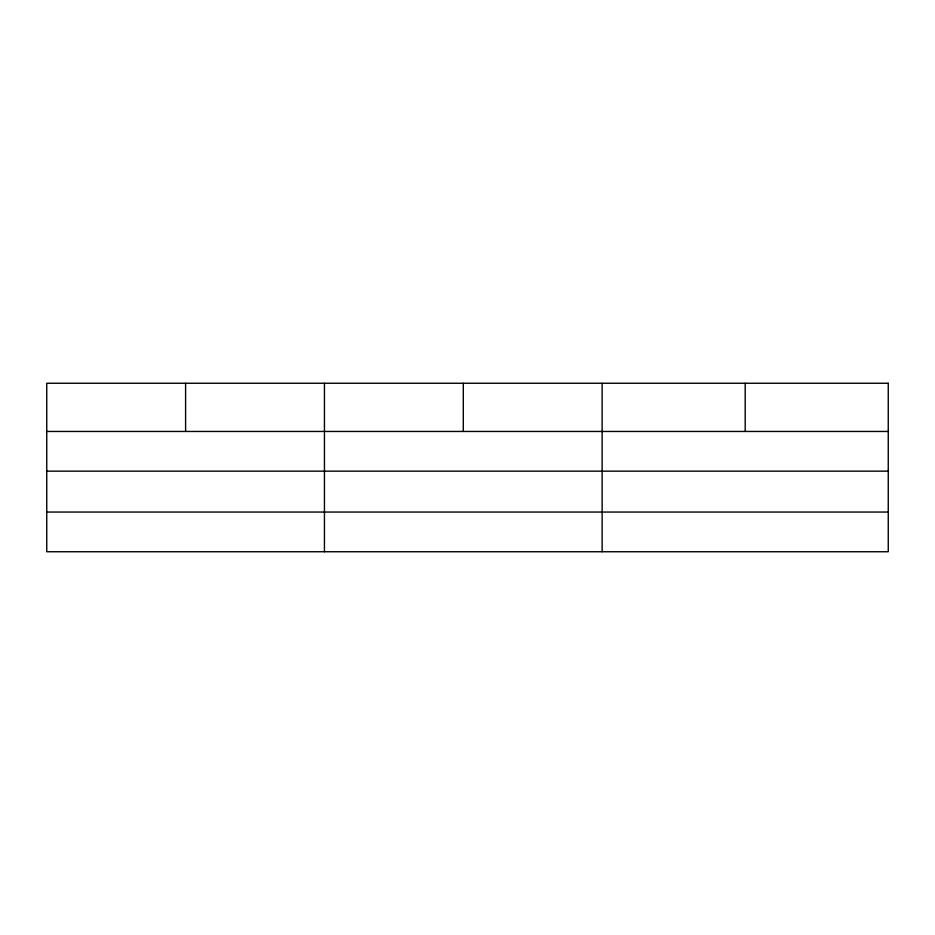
<?xml version="1.0" encoding="UTF-8"?>
<svg xmlns="http://www.w3.org/2000/svg" width="935" height="935" viewBox="0 0 935 935"><rect width="100%" height="100%" fill="white"/><g stroke="black" fill="none" stroke-linecap="round" stroke-linejoin="round"><path stroke-width="1.4" d="M46.75 431.456L888.25 431.456M46.75 471.158L888.25 471.158M46.75 512.053L888.25 512.053M745.195 383.257L745.195 431.456M602.14 383.257L602.14 551.743M463.292 383.257L463.292 431.456M324.445 383.257L324.445 551.743M185.597 383.257L185.597 431.456M888.25 383.257L46.75 383.257L46.75 551.743L888.25 551.743L888.25 383.257"/></g></svg>
